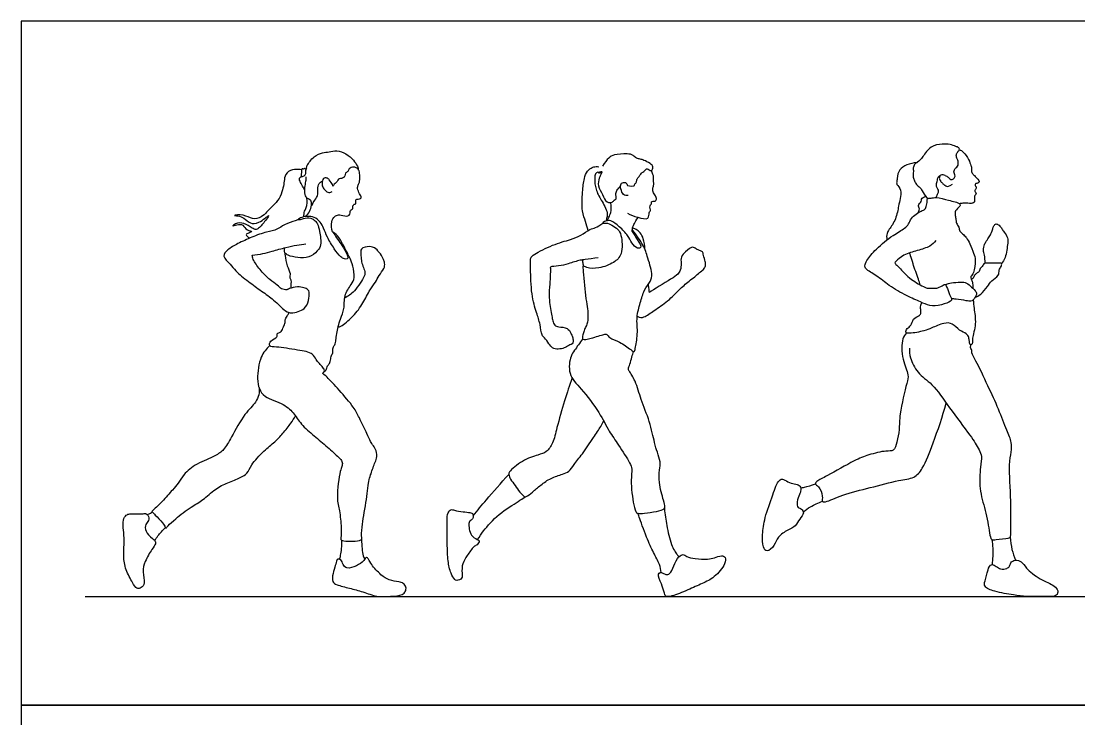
# Model space of a CAD drawing. Header units: millimetres. Extents: x 10.5 to 31.3, y 15.2 to 26.1.
# Drawn here: x 10.521 to 14.294, y 23.59 to 26.077 of the extents above; entities that cross this region are included whole.
import ezdxf

# ---------------------------------------------------------------- set-up
doc = ezdxf.new("R2010")
doc.units = ezdxf.units.MM
for name, color, linetype, true_color in [('AG-DIAGRAM', 7, 'Continuous', 0xfecc66), ('AG-HUMANS', 7, 'Continuous', 0x66ccff), ('X-VPRT', 6, 'Continuous', 0xff00ff)]:
    doc.layers.add(name, color=color, linetype=linetype, true_color=true_color)

msp = doc.modelspace()

# ---------------------------------------------------------------- linework, layer by layer
at = {"layer": 'AG-DIAGRAM'}
msp.add_line((10.7494, 24.0258), (18.0646, 24.0258), dxfattribs=at)
at = {"layer": 'AG-HUMANS'}
for points, knots in [([(13.8166, 25.5274), (13.8208, 25.5259), (13.8289, 25.5216), (13.8331, 25.514), (13.8423, 25.511), (13.8519, 25.5186), (13.8529, 25.5294), (13.8479, 25.5362), (13.8482, 25.5435), (13.8517, 25.5521), (13.859, 25.5557), (13.8641, 25.5641), (13.8638, 25.5781), (13.8595, 25.5855), (13.8558, 25.5981), (13.8575, 25.604), (13.8602, 25.6093), (13.8636, 25.6134), (13.8688, 25.616), (13.8668, 25.6276), (13.8538, 25.6304), (13.8339, 25.6391), (13.8061, 25.6396), (13.7631, 25.6331), (13.7388, 25.5943), (13.72, 25.5741), (13.7067, 25.5684), (13.7023, 25.5533), (13.7045, 25.5417), (13.7011, 25.521), (13.7077, 25.5082), (13.7133, 25.4945), (13.7278, 25.4841), (13.7348, 25.4732), (13.7448, 25.4559), (13.7537, 25.4441)], [0, 0, 0, 0, 0.214123, 0.383728, 0.550869, 0.743333, 0.928204, 1.092481, 1.247693, 1.420817, 1.582742, 1.761708, 1.974241, 2.151603, 2.358306, 2.502084, 2.641835, 2.776485, 2.907002, 3.082244, 3.286581, 3.556489, 3.86587, 4.240892, 4.632105, 4.936491, 5.149024, 5.366157, 5.571499, 5.833311, 6.053693, 6.277007, 6.515716, 6.735913, 7.030705, 7.030705, 7.030705, 7.030705]), ([(13.8677, 25.6199), (13.8727, 25.6171), (13.8827, 25.6111), (13.9021, 25.5852), (13.9076, 25.5635), (13.912, 25.5572), (13.9095, 25.5475), (13.913, 25.5341), (13.9213, 25.5266), (13.9338, 25.514), (13.9406, 25.5063), (13.9342, 25.4983), (13.9265, 25.4989), (13.9229, 25.4956), (13.9238, 25.4905), (13.9275, 25.4867), (13.9288, 25.4813), (13.9252, 25.477), (13.9216, 25.4744), (13.9231, 25.4678), (13.9296, 25.4635), (13.9202, 25.4531), (13.9217, 25.4452), (13.923, 25.4329), (13.9152, 25.4274), (13.9032, 25.4276), (13.8801, 25.4287), (13.8721, 25.4269), (13.8681, 25.426)], [0, 0, 0, 0, 0.233827, 0.555804, 0.821944, 0.968151, 1.140256, 1.345316, 1.536904, 1.77745, 1.945931, 2.104229, 2.258074, 2.371004, 2.491214, 2.62181, 2.748148, 2.877255, 2.99189, 3.127919, 3.266164, 3.456378, 3.620175, 3.810101, 3.967967, 4.165281, 4.436413, 4.636057, 4.636057, 4.636057, 4.636057]), ([(11.5388, 25.5527), (11.5394, 25.5563), (11.54, 25.5641), (11.5646, 25.5968), (11.5951, 25.6089), (11.6192, 25.6106), (11.6475, 25.6174), (11.6806, 25.6056), (11.7069, 25.5824), (11.7196, 25.5627), (11.7252, 25.5474), (11.7182, 25.5534), (11.7086, 25.5581), (11.6981, 25.5556), (11.6893, 25.552), (11.6883, 25.5402), (11.6749, 25.5362), (11.6777, 25.5253), (11.6682, 25.5158), (11.6508, 25.5159), (11.6494, 25.5042), (11.6373, 25.4983), (11.6318, 25.4829), (11.6325, 25.4966), (11.6198, 25.512)], [-5.555406, -5.555406, -5.555406, -5.555406, -5.344907, -4.949504, -4.583445, -4.274126, -3.937909, -3.565948, -3.189996, -2.869761, -2.664076, -2.520906, -2.308677, -2.102225, -1.916048, -1.712382, -1.498428, -1.309821, -1.089956, -0.84117, -0.649329, -0.411086, -0.222374, 0, 0, 0, 0]), ([(12.6836, 25.4912), (12.7099, 25.4861), (12.7061, 25.4955), (12.7164, 25.5008), (12.7159, 25.5131), (12.7229, 25.5203), (12.7334, 25.5358), (12.7437, 25.5425), (12.7536, 25.5544), (12.7601, 25.5464), (12.7688, 25.5426), (12.7708, 25.5465), (12.7727, 25.5491), (12.7749, 25.5532), (12.774, 25.5603), (12.7702, 25.5656), (12.7604, 25.5733), (12.7426, 25.5809), (12.7298, 25.5859), (12.7147, 25.5867), (12.7041, 25.6011), (12.6821, 25.6056), (12.6356, 25.602), (12.6171, 25.5918), (12.6021, 25.5726), (12.595, 25.5604)], [0, 0, 0, 0, 0.204605, 0.400516, 0.608113, 0.807772, 1.077071, 1.311225, 1.532516, 1.71505, 1.899852, 2.00161, 2.00161, 2.177616, 2.393541, 2.393541, 2.511853, 2.829676, 3.064072, 3.299348, 3.551141, 3.848937, 4.27593, 4.578448, 4.918262, 4.918262, 4.918262, 4.918262]), ([(11.5215, 25.5475), (11.5174, 25.548), (11.5092, 25.5484), (11.4791, 25.5486), (11.4594, 25.5256), (11.4594, 25.4998), (11.4528, 25.4759), (11.4432, 25.4425), (11.4179, 25.4191), (11.3965, 25.3968), (11.3785, 25.3767), (11.344, 25.3689), (11.3181, 25.3891), (11.2705, 25.385), (11.2971, 25.3832), (11.3158, 25.3762), (11.3378, 25.3547), (11.3682, 25.3533), (11.4117, 25.3938), (11.3936, 25.3679), (11.3726, 25.3409), (11.3594, 25.3328), (11.3429, 25.3391), (11.3168, 25.36), (11.2869, 25.3577), (11.27, 25.3431), (11.2915, 25.3538), (11.3135, 25.3531), (11.3234, 25.3302), (11.3481, 25.3286), (11.3358, 25.3225), (11.323, 25.3192), (11.3236, 25.3123), (11.3313, 25.3075), (11.3341, 25.3028)], [0, 0, 0, 0, 0.212242, 0.532928, 0.849508, 1.150074, 1.451508, 1.803183, 2.156872, 2.492603, 2.804014, 3.138504, 3.50116, 3.837659, 4.054101, 4.342048, 4.663471, 4.999443, 5.388726, 5.622538, 5.99757, 6.218919, 6.457708, 6.805675, 7.138442, 7.347445, 7.581212, 7.859852, 8.152048, 8.395808, 8.563103, 8.782821, 8.913992, 9.1165, 9.1165, 9.1165, 9.1165]), ([(11.5203, 25.5217), (11.5177, 25.5233), (11.5215, 25.5447), (11.5219, 25.5531), (11.5283, 25.5479), (11.5318, 25.5561), (11.5343, 25.547), (11.5412, 25.5575), (11.5334, 25.5377), (11.5376, 25.5267), (11.5203, 25.5217)], [0, 0, 0, 0, 0.407598, 0.625731, 0.811761, 0.998955, 1.17815, 1.363191, 1.675724, 2.017543, 2.017543, 2.017543, 2.017543]), ([(11.6313, 25.3262), (11.6272, 25.3373), (11.6261, 25.3628), (11.637, 25.3819), (11.6528, 25.3878), (11.6624, 25.3859), (11.6871, 25.38), (11.6946, 25.3882), (11.6944, 25.399), (11.6962, 25.4057), (11.7071, 25.4085), (11.7021, 25.416), (11.7059, 25.4217), (11.7081, 25.4249), (11.7161, 25.4256), (11.7141, 25.4347), (11.7144, 25.4436), (11.7226, 25.4427), (11.7333, 25.4435), (11.7347, 25.4518), (11.7304, 25.4566), (11.7212, 25.4755), (11.7202, 25.4846), (11.7241, 25.4968), (11.7293, 25.5049), (11.7296, 25.536), (11.7253, 25.5452), (11.7231, 25.55)], [6.239851, 6.239851, 6.239851, 6.239851, 6.575676, 6.865858, 7.099525, 7.299039, 7.599369, 7.785001, 7.982523, 8.139895, 8.318293, 8.473599, 8.626015, 8.747512, 8.901435, 9.058262, 9.205454, 9.366714, 9.543458, 9.725664, 9.902618, 10.163979, 10.344921, 10.553055, 10.776495, 11.111555, 11.355265, 11.355265, 11.355265, 11.355265]), ([(12.5436, 25.3312), (12.5403, 25.3416), (12.5345, 25.3636), (12.5195, 25.4004), (12.5225, 25.468), (12.5283, 25.5147), (12.538, 25.5432), (12.5571, 25.5557), (12.5631, 25.5579), (12.5754, 25.5592), (12.5812, 25.5581)], [0, 0, 0, 0, 0.309607, 0.648794, 1.093004, 1.468685, 1.760071, 2.003142, 2.143647, 2.37071, 2.37071, 2.37071, 2.37071]), ([(12.5794, 25.5376), (12.5946, 25.5438), (12.5942, 25.5364), (12.5896, 25.5362), (12.5867, 25.5379), (12.5844, 25.5367), (12.5807, 25.5367), (12.5794, 25.5376)], [0, 0, 0, 0, 0.511931, 0.80611, 1.087523, 1.343703, 1.702672, 1.702672, 1.702672, 1.702672]), ([(12.6838, 25.3926), (12.6952, 25.386), (12.717, 25.3785), (12.7619, 25.367), (12.7592, 25.3952), (12.7683, 25.4045), (12.7624, 25.4138), (12.765, 25.4231), (12.7709, 25.4256), (12.7676, 25.4338), (12.7756, 25.4354), (12.7822, 25.4349), (12.7895, 25.4422), (12.7833, 25.4556), (12.7736, 25.4679), (12.7735, 25.4824), (12.7783, 25.495), (12.7759, 25.5052), (12.7781, 25.5212), (12.774, 25.5336), (12.769, 25.5445)], [0, 0, 0, 0, 0.353505, 0.690151, 0.941201, 1.131991, 1.303822, 1.470279, 1.597805, 1.738903, 1.879537, 2.027085, 2.186597, 2.391967, 2.616762, 2.826175, 3.028182, 3.206766, 3.433533, 3.666425, 3.666425, 3.666425, 3.666425]), ([(13.7157, 25.5728), (13.7036, 25.5723), (13.6801, 25.5659), (13.6515, 25.5499), (13.6466, 25.527), (13.6462, 25.5136), (13.6439, 25.5041), (13.6424, 25.4948), (13.6626, 25.4753), (13.656, 25.4433), (13.6505, 25.4178), (13.6428, 25.3717), (13.6182, 25.3355), (13.6078, 25.3216), (13.6075, 25.3048), (13.6093, 25.2975)], [-0.973042, -0.973042, -0.973042, -0.973042, -0.631279, -0.317097, 0, 0, 0.082995, 0.288976, 0.567025, 0.878266, 1.172527, 1.560467, 1.931702, 2.165375, 2.435741, 2.435741, 2.435741, 2.435741]), ([(11.5311, 25.4762), (11.5279, 25.482), (11.5222, 25.4936), (11.5133, 25.5093), (11.5125, 25.5191), (11.5195, 25.5228)], [0, 0, 0, 0, 0.3181409, 0.6281176, 0.8586515, 0.8586515, 0.8586515, 0.8586515]), ([(11.5363, 25.5218), (11.5362, 25.5163), (11.536, 25.5049), (11.5306, 25.4846), (11.5309, 25.4588), (11.5392, 25.4446), (11.5561, 25.4423), (11.5543, 25.4244), (11.5586, 25.4173), (11.5624, 25.4326), (11.5764, 25.4473), (11.5806, 25.4651), (11.5778, 25.4886), (11.5843, 25.5007), (11.5952, 25.5081)], [0, 0, 0, 0, 0.257192, 0.550065, 0.870747, 1.115751, 1.349204, 1.603091, 1.734931, 1.948526, 2.241256, 2.508803, 2.816656, 3.076381, 3.076381, 3.076381, 3.076381]), ([(11.6198, 25.512), (11.6177, 25.5147), (11.6123, 25.5195), (11.5981, 25.5183), (11.5946, 25.5079), (11.5928, 25.4896), (11.6034, 25.4762), (11.6134, 25.4659), (11.6241, 25.4654), (11.63, 25.4705)], [0, 0, 0, 0, 0.208441, 0.432434, 0.636235, 0.909084, 1.174203, 1.421442, 1.644909, 1.644909, 1.644909, 1.644909]), ([(12.5782, 25.5394), (12.5751, 25.5379), (12.5681, 25.5336), (12.5657, 25.5149), (12.5692, 25.4755), (12.5896, 25.4403), (12.6149, 25.3968), (12.6104, 25.3775), (12.6074, 25.3649)], [0, 0, 0, 0, 0.188641, 0.432723, 0.796977, 1.182258, 1.595158, 1.870016, 1.870016, 1.870016, 1.870016]), ([(12.591, 25.5364), (12.5884, 25.5278), (12.5811, 25.5187), (12.5769, 25.4877), (12.596, 25.4608), (12.606, 25.4288), (12.631, 25.4299), (12.6353, 25.4404), (12.6463, 25.4428), (12.6397, 25.4638), (12.6476, 25.4768), (12.6547, 25.4852), (12.659, 25.4885)], [6.935281, 6.935281, 6.935281, 6.935281, 7.170403, 7.458149, 7.775302, 8.07724, 8.31313, 8.485773, 8.639959, 8.873355, 9.08525, 9.3048, 9.3048, 9.3048, 9.3048]), ([(13.7854, 25.448), (13.787, 25.4519), (13.7896, 25.4597), (13.795, 25.4703), (13.7914, 25.4783), (13.7871, 25.4823), (13.785, 25.494), (13.7865, 25.5018), (13.7908, 25.5102), (13.7889, 25.5187), (13.7959, 25.5251), (13.7997, 25.5268)], [0, 0, 0, 0, 0.202054, 0.392634, 0.549193, 0.686168, 0.875718, 1.038235, 1.206459, 1.366217, 1.566575, 1.566575, 1.566575, 1.566575]), ([(13.8166, 25.5274), (13.8061, 25.5302), (13.7977, 25.5281), (13.7944, 25.5139), (13.8029, 25.5033), (13.8109, 25.496), (13.821, 25.4878), (13.8295, 25.4871), (13.8436, 25.4957)], [0, 0, 0, 0, 0.255303, 0.531223, 0.813317, 1.07696, 1.357549, 1.622278, 1.622278, 1.622278, 1.622278]), ([(12.686, 25.4559), (12.6738, 25.4551), (12.6649, 25.4625), (12.6578, 25.485), (12.6599, 25.5013), (12.6783, 25.5046), (12.6825, 25.4952), (12.6836, 25.4912)], [0, 0, 0, 0, 0.230002, 0.533684, 0.767972, 0.999951, 1.220538, 1.220538, 1.220538, 1.220538]), ([(11.5291, 25.3795), (11.529, 25.3863), (11.5308, 25.4007), (11.54, 25.4125), (11.5419, 25.4357), (11.5401, 25.4467)], [0, 0, 0, 0, 0.2693823, 0.5003312, 0.8462124, 0.8462124, 0.8462124, 0.8462124]), ([(12.6103, 25.3658), (12.6128, 25.3699), (12.6173, 25.3788), (12.626, 25.3955), (12.6256, 25.4121), (12.6245, 25.4306)], [0, 0, 0, 0, 0.2377823, 0.5031745, 0.8142595, 0.8142595, 0.8142595, 0.8142595]), ([(13.784, 25.2949), (13.7775, 25.2876), (13.7629, 25.2727), (13.7168, 25.2587), (13.6704, 25.2468), (13.6427, 25.2224), (13.6358, 25.2157), (13.6451, 25.2062), (13.6739, 25.1772), (13.6937, 25.1558), (13.7437, 25.1275), (13.7594, 25.1239), (13.7776, 25.1264), (13.7906, 25.1244), (13.8095, 25.1359), (13.8161, 25.1409), (13.8238, 25.1287), (13.8309, 25.1032), (13.8423, 25.0856), (13.836, 25.0775), (13.8022, 25.0632), (13.761, 25.061), (13.7283, 25.0769), (13.6781, 25.0979), (13.6164, 25.1339), (13.5753, 25.169), (13.5334, 25.1917), (13.5285, 25.2056), (13.538, 25.2268), (13.5714, 25.2677), (13.6283, 25.3137), (13.6719, 25.3372), (13.6879, 25.3534), (13.6941, 25.376), (13.7296, 25.4019), (13.7464, 25.404), (13.7508, 25.4206), (13.7537, 25.438), (13.7518, 25.4457), (13.7686, 25.4459), (13.7852, 25.4506), (13.8293, 25.4386), (13.8503, 25.4341), (13.8722, 25.4263), (13.8693, 25.4143), (13.851, 25.4023), (13.8523, 25.3848), (13.856, 25.3695), (13.8557, 25.3572), (13.8673, 25.3426), (13.8672, 25.328), (13.8827, 25.316), (13.8936, 25.3046), (13.9061, 25.2829), (13.9182, 25.249), (13.9272, 25.2259), (13.9211, 25.1804), (13.9073, 25.1679), (13.9092, 25.1565), (13.9151, 25.1468), (13.9158, 25.1332), (13.916, 25.1246)], [0, 0, 0, 0, 0.307232, 0.69572, 1.098517, 1.434286, 1.581617, 1.76399, 2.122531, 2.450763, 2.870106, 3.100276, 3.331849, 3.54108, 3.803792, 3.944833, 4.134035, 4.438635, 4.68481, 4.837959, 5.174385, 5.539523, 5.874058, 6.291627, 6.771178, 7.20069, 7.57815, 7.771261, 8.025765, 8.438261, 8.933648, 9.328848, 9.584362, 9.854848, 10.223828, 10.444891, 10.666993, 10.908441, 11.040164, 11.244865, 11.490755, 11.865814, 12.147413, 12.395301, 12.562046, 12.817619, 13.044938, 13.268642, 13.465047, 13.701246, 13.91134, 14.151767, 14.377289, 14.659304, 14.996315, 15.286578, 15.660508, 15.894229, 16.068507, 16.25923, 16.509499, 16.509499, 16.509499, 16.509499]), ([(13.7195, 25.3935), (13.7225, 25.3975), (13.7277, 25.4074), (13.7195, 25.42), (13.7246, 25.428), (13.733, 25.434), (13.7305, 25.4442), (13.7416, 25.4514), (13.7472, 25.4527)], [0, 0, 0, 0, 0.219915, 0.423707, 0.586426, 0.759519, 0.924936, 1.159607, 1.159607, 1.159607, 1.159607]), ([(11.5364, 25.3809), (11.5417, 25.3862), (11.5507, 25.3985), (11.5554, 25.4134), (11.5566, 25.421)], [0, 0, 0, 0, 0.2833834, 0.5699854, 0.5699854, 0.5699854, 0.5699854]), ([(11.5095, 25.37), (11.5056, 25.3685), (11.4981, 25.3649), (11.4582, 25.3532), (11.4347, 25.3326), (11.3946, 25.3266), (11.3437, 25.3076), (11.2948, 25.285), (11.2584, 25.2647), (11.2351, 25.2386), (11.2691, 25.2107), (11.2851, 25.1858), (11.3325, 25.1475), (11.377, 25.1162), (11.4203, 25.0847), (11.4423, 25.0644), (11.452, 25.0527), (11.4698, 25.0394), (11.4815, 25.0374), (11.4839, 25.0372), (11.4927, 25.0355), (11.5088, 25.0428), (11.5356, 25.0523), (11.547, 25.0807), (11.5494, 25.1082), (11.5451, 25.1212), (11.5285, 25.1274), (11.5078, 25.1324), (11.4779, 25.1241), (11.4735, 25.1216), (11.4703, 25.1202), (11.4637, 25.1188), (11.4483, 25.1216), (11.4349, 25.1372), (11.4066, 25.1559), (11.3809, 25.1809), (11.3523, 25.2177), (11.3463, 25.2335), (11.3453, 25.2404), (11.3445, 25.2427), (11.3576, 25.2441), (11.3841, 25.2482), (11.4166, 25.2566), (11.465, 25.2713), (11.5034, 25.2786), (11.5258, 25.2818), (11.5367, 25.283)], [0, 0, 0, 0, 0.210269, 0.58728, 0.923596, 1.294281, 1.738447, 2.18119, 2.571836, 2.877259, 3.233852, 3.571799, 4.029183, 4.482988, 4.920947, 5.239358, 5.471923, 5.78651, 5.875038, 5.875038, 5.875038, 6.190394, 6.486409, 6.925264, 7.369847, 7.566418, 7.82307, 8.113369, 8.436271, 8.598224, 8.598224, 8.647812, 8.904082, 9.172676, 9.514768, 9.884134, 10.290385, 10.539792, 10.67982, 10.67982, 10.67982, 11.054345, 11.404647, 11.827929, 12.20493, 12.547997, 12.547997, 12.547997, 12.547997]), ([(11.6313, 25.3262), (11.6341, 25.3228), (11.6401, 25.3158), (11.6536, 25.2921), (11.671, 25.2713), (11.6877, 25.239), (11.6849, 25.2275), (11.6731, 25.2294), (11.659, 25.2367), (11.6367, 25.2666), (11.6122, 25.306), (11.6004, 25.3384), (11.5896, 25.3616), (11.5672, 25.3801), (11.5425, 25.3821), (11.5243, 25.3793), (11.5053, 25.3699), (11.5154, 25.3693), (11.5283, 25.3746), (11.5542, 25.3776), (11.57, 25.3656), (11.5797, 25.3538), (11.5858, 25.3267), (11.5931, 25.2792), (11.5784, 25.2571), (11.5472, 25.2318), (11.5084, 25.2331), (11.4732, 25.2405), (11.465, 25.2479), (11.4612, 25.2513)], [0, 0, 0, 0, 0.218747, 0.523214, 0.850734, 1.205754, 1.376823, 1.55872, 1.793203, 2.155599, 2.570022, 2.919294, 3.218759, 3.532324, 3.822008, 4.095319, 4.325636, 4.453688, 4.685411, 4.985918, 5.243941, 5.468821, 5.78407, 6.193136, 6.493725, 6.858432, 7.232282, 7.5845, 7.818125, 7.818125, 7.818125, 7.818125]), ([(12.5788, 25.2338), (12.5636, 25.2314), (12.5324, 25.2264), (12.5152, 25.226), (12.4708, 25.2115), (12.4416, 25.2038), (12.407, 25.2029), (12.4099, 25.1934), (12.4056, 25.1246), (12.4021, 25.0851), (12.4147, 25.0273), (12.4158, 25.0103), (12.4231, 24.9913), (12.4386, 24.9862), (12.4703, 24.9862), (12.4819, 24.9654), (12.4874, 24.9519), (12.4906, 24.9379), (12.4887, 24.9263), (12.4727, 24.9222), (12.4589, 24.911), (12.4374, 24.9072), (12.4168, 24.9089), (12.4034, 24.9275), (12.3883, 24.9485), (12.3766, 24.9581), (12.3729, 24.9982), (12.3584, 25.0393), (12.3398, 25.1032), (12.3378, 25.1896), (12.3383, 25.2195), (12.3367, 25.234), (12.3542, 25.2487), (12.417, 25.2811), (12.479, 25.298), (12.5164, 25.3115), (12.5486, 25.3367), (12.5696, 25.3388), (12.5861, 25.3506), (12.5957, 25.3575)], [0, 0, 0, 0, 0.367305, 0.600563, 0.958082, 1.280589, 1.568886, 1.700302, 2.137479, 2.512386, 2.913819, 3.14297, 3.369056, 3.582321, 3.876813, 4.126866, 4.335739, 4.543819, 4.694418, 5.022249, 5.368953, 5.714466, 6.042107, 6.280298, 6.562255, 6.764806, 7.093476, 7.454118, 7.901383, 8.406607, 8.697241, 8.882002, 9.120192, 9.577214, 10.018099, 10.359994, 10.694682, 10.944769, 11.219172, 11.219172, 11.219172, 11.219172]), ([(12.7007, 25.3273), (12.7061, 25.3189), (12.7227, 25.292), (12.737, 25.269), (12.7161, 25.2654), (12.6972, 25.2872), (12.6861, 25.3141), (12.6557, 25.344), (12.6259, 25.3676), (12.6079, 25.3667), (12.5894, 25.3554), (12.6101, 25.3597), (12.6282, 25.3496), (12.6508, 25.3356), (12.6634, 25.3139), (12.6679, 25.245), (12.6353, 25.2148), (12.5837, 25.1943), (12.5406, 25.1952), (12.5233, 25.2081), (12.5257, 25.1876), (12.5323, 25.0978), (12.541, 25.0618), (12.5432, 25.0281), (12.5415, 24.9969), (12.5314, 24.9822), (12.5297, 24.9733), (12.5247, 24.9595), (12.5226, 24.9496), (12.5225, 24.9392), (12.5564, 24.9469), (12.5981, 24.9604), (12.6108, 24.9623), (12.6201, 24.9454), (12.657, 24.9348), (12.6928, 24.9082), (12.7095, 24.895), (12.7114, 24.9139), (12.7226, 24.9634), (12.7136, 25.0216), (12.7298, 25.0722), (12.7411, 25.1182), (12.7664, 25.1485), (12.7741, 25.1779), (12.7536, 25.2414), (12.7421, 25.2801), (12.7081, 25.3234), (12.7007, 25.3349)], [0.125772, 0.125772, 0.125772, 0.125772, 0.314816, 0.596958, 0.783958, 1.065413, 1.361355, 1.717207, 2.04527, 2.278086, 2.467936, 2.657246, 2.91638, 3.186954, 3.45667, 3.889768, 4.239709, 4.642854, 4.999255, 5.200896, 5.391778, 5.912173, 6.257489, 6.565828, 6.867698, 7.087178, 7.248937, 7.45541, 7.632419, 7.765249, 8.062676, 8.435259, 8.608333, 8.821377, 9.156933, 9.531165, 9.737233, 9.924813, 10.313777, 10.733508, 11.126157, 11.498285, 11.828801, 12.119462, 12.552483, 12.918585, 13.279426, 13.279426, 13.279426, 13.279426]), ([(12.7007, 25.3273), (12.7004, 25.3347), (12.7029, 25.3437), (12.7087, 25.3591), (12.7221, 25.3776)], [0.0374475, 0.0374475, 0.0374475, 0.0374475, 0.3973739, 0.8939983, 0.8939983, 0.8939983, 0.8939983]), ([(11.6002, 24.8266), (11.6088, 24.8327), (11.6118, 24.8405), (11.6132, 24.849), (11.6219, 24.8562), (11.625, 24.8728), (11.6283, 24.8889), (11.6343, 24.8941), (11.6312, 24.9146), (11.641, 24.9226), (11.6443, 24.9417), (11.6456, 24.9641), (11.6581, 25.0166), (11.6761, 25.0511), (11.67, 25.0989), (11.6984, 25.138), (11.7123, 25.1619), (11.7047, 25.2056), (11.6946, 25.2315), (11.6756, 25.2682), (11.6563, 25.3058), (11.6421, 25.319), (11.6313, 25.3262)], [0, 0, 0, 0, 0.212026, 0.396316, 0.597578, 0.858991, 1.110345, 1.280107, 1.550293, 1.768087, 2.031173, 2.336432, 2.79523, 3.192464, 3.617561, 4.045324, 4.374836, 4.77997, 5.11909, 5.523327, 5.941026, 6.239851, 6.239851, 6.239851, 6.239851]), ([(12.7456, 25.2653), (12.7459, 25.2773), (12.7413, 25.3008), (12.7311, 25.3233), (12.7151, 25.3343), (12.7081, 25.3377), (12.7017, 25.3391)], [0, 0, 0, 0, 0.324186, 0.59146, 0.82172, 1.005404, 1.005404, 1.005404, 1.005404]), ([(13.9597, 25.2149), (13.9592, 25.2243), (13.9578, 25.2432), (13.952, 25.2598), (13.957, 25.2814), (13.9631, 25.2929), (13.9745, 25.3081), (13.9833, 25.3238), (13.9893, 25.3481), (13.9978, 25.3563), (14.0104, 25.3502), (14.02, 25.3367), (14.0267, 25.3253), (14.0426, 25.3041), (14.0399, 25.2868), (14.0336, 25.2316), (14.0226, 25.2195), (14.0174, 25.2133)], [0, 0, 0, 0, 0.300871, 0.540093, 0.796848, 1.006888, 1.246381, 1.449584, 1.728613, 1.904555, 2.100036, 2.328195, 2.541134, 2.819453, 3.059835, 3.444724, 3.724695, 3.724695, 3.724695, 3.724695]), ([(11.4612, 25.2513), (11.4607, 25.2547), (11.4602, 25.2616), (11.4602, 25.2667), (11.4603, 25.2692)], [7.8181247, 7.8181247, 7.8181247, 7.8181247, 8.0099866, 8.1756148, 8.1756148, 8.1756148, 8.1756148]), ([(11.4612, 25.2513), (11.4613, 25.2478), (11.4617, 25.2405), (11.4685, 25.2037), (11.4825, 25.1794), (11.4777, 25.1623), (11.4852, 25.1528), (11.4827, 25.1397), (11.4824, 25.125)], [0, 0, 0, 0, 0.211598, 0.606191, 0.955416, 1.208527, 1.424429, 1.695513, 1.695513, 1.695513, 1.695513]), ([(11.6512, 24.9864), (11.6547, 24.9875), (11.6629, 24.9886), (11.7083, 25.026), (11.7407, 25.0707), (11.7633, 25.1199), (11.7861, 25.1455), (11.796, 25.171), (11.8168, 25.1941), (11.8188, 25.2144), (11.8116, 25.2314), (11.8016, 25.2511), (11.7948, 25.2551), (11.7882, 25.2663), (11.7679, 25.2754), (11.7399, 25.2716), (11.7343, 25.2639), (11.7314, 25.2597), (11.7321, 25.2503), (11.7326, 25.2448), (11.7341, 25.2227), (11.7387, 25.205), (11.7481, 25.1845), (11.7468, 25.167), (11.7105, 25.111), (11.6872, 25.0968), (11.6745, 25.0898)], [0, 0, 0, 0, 0.197148, 0.640239, 1.103105, 1.538414, 1.883258, 2.194245, 2.520815, 2.792267, 3.025892, 3.512538, 3.678459, 3.887775, 3.976587, 4.065399, 4.065399, 4.065399, 4.301924, 4.448603, 4.719889, 4.998388, 5.271574, 5.515713, 5.991078, 6.384825, 6.384825, 6.384825, 6.384825]), ([(12.7183, 25.025), (12.7281, 25.0184), (12.7457, 25.0211), (12.7792, 25.0476), (12.8288, 25.0774), (12.8708, 25.1242), (12.9072, 25.153), (12.9443, 25.1833), (12.9572, 25.194), (12.9645, 25.211), (12.9593, 25.225), (12.9539, 25.2449), (12.9533, 25.2524), (12.9474, 25.2577), (12.9333, 25.2623), (12.9263, 25.2673), (12.9146, 25.2753), (12.8969, 25.2607), (12.8727, 25.2381), (12.8757, 25.2143), (12.8741, 25.1889), (12.8624, 25.1736), (12.8392, 25.157), (12.7768, 25.1205), (12.7619, 25.1102)], [0, 0, 0, 0, 0.238574, 0.599616, 1.025496, 1.46051, 1.846269, 2.220916, 2.452195, 2.670498, 2.967853, 3.327854, 3.475879, 3.622093, 3.931422, 4.083398, 4.517534, 5.050996, 5.361005, 5.625392, 5.899104, 6.1252, 6.436113, 6.946411, 6.946411, 6.946411, 6.946411]), ([(13.7282, 25.1368), (13.7263, 25.1434), (13.7197, 25.1621), (13.7019, 25.2126), (13.6954, 25.2354), (13.6912, 25.2475), (13.6899, 25.2511)], [23.856209, 23.856209, 23.856209, 23.856209, 24.070731, 24.502342, 24.808645, 24.937643, 24.937643, 24.937643, 24.937643]), ([(12.5264, 25.2043), (12.5262, 25.209), (12.5254, 25.2164), (12.5238, 25.2235), (12.5231, 25.226)], [0, 0, 0, 0, 0.2044916, 0.315132, 0.315132, 0.315132, 0.315132]), ([(13.9228, 25.0915), (13.9302, 25.0947), (13.9447, 25.1022), (13.9692, 25.1304), (13.9801, 25.1533), (14.0102, 25.1685), (14.008, 25.1894), (14.0162, 25.2017), (14.0215, 25.2157), (14.0011, 25.2135), (13.9824, 25.2153), (13.9644, 25.2146), (13.9557, 25.2156), (13.9496, 25.2021), (13.9406, 25.1958), (13.9407, 25.1878), (13.9362, 25.1813), (13.9265, 25.1774), (13.9204, 25.1695), (13.9184, 25.1629), (13.9132, 25.1577), (13.9103, 25.1557)], [0, 0, 0, 0, 0.279334, 0.618859, 0.909895, 1.218858, 1.459232, 1.68174, 1.859256, 2.080319, 2.341818, 2.579242, 2.732598, 2.939585, 3.125243, 3.27544, 3.427964, 3.610275, 3.784903, 3.933423, 4.118188, 4.118188, 4.118188, 4.118188]), ([(12.7619, 25.1102), (12.7612, 25.1156), (12.7603, 25.1234), (12.7589, 25.1351), (12.7584, 25.1399)], [0, 0, 0, 0, 0.2177501, 0.3644755, 0.3644755, 0.3644755, 0.3644755]), ([(13.8178, 25.1373), (13.8227, 25.1399), (13.833, 25.1452), (13.8628, 25.1458), (13.8895, 25.1485), (13.9064, 25.1341), (13.924, 25.1172), (13.9311, 25.1056), (13.9245, 25.0949), (13.9179, 25.0824), (13.9081, 25.0776), (13.8913, 25.0805), (13.856, 25.087), (13.8453, 25.0869), (13.8398, 25.0869)], [0, 0, 0, 0, 0.230857, 0.539289, 0.828011, 1.088606, 1.370574, 1.5656, 1.756266, 1.968548, 2.14281, 2.376185, 2.714526, 2.945076, 2.945076, 2.945076, 2.945076]), ([(13.917, 25.0832), (13.9175, 25.0729), (13.9197, 25.0526), (13.9291, 24.9991), (13.9134, 24.9479), (13.9149, 24.9337), (13.9122, 24.9223), (13.9034, 24.9246), (13.9034, 24.9366), (13.9017, 24.9492), (13.8936, 24.965), (13.8661, 24.9734), (13.8443, 25.0014), (13.811, 25.0028), (13.7686, 24.9827), (13.7426, 24.9727), (13.6931, 24.9629), (13.6733, 24.9662), (13.6805, 24.9834), (13.6973, 24.9905), (13.7007, 25.0175), (13.7225, 25.0255), (13.7317, 25.0338), (13.7302, 25.0491), (13.7281, 25.0583), (13.7339, 25.0739)], [16.894248, 16.894248, 16.894248, 16.894248, 17.219309, 17.657913, 18.085011, 18.308545, 18.485593, 18.626045, 18.820004, 19.034282, 19.269978, 19.580166, 19.921805, 20.248988, 20.645985, 20.973872, 21.394258, 21.618474, 21.832076, 22.079802, 22.369215, 22.642519, 22.840202, 23.066935, 23.269235, 23.269235, 23.269235, 23.269235]), ([(11.5954, 24.8222), (11.5986, 24.8243), (11.6054, 24.8313), (11.597, 24.8429), (11.5844, 24.8575), (11.572, 24.8707), (11.5618, 24.896), (11.505, 24.9046), (11.4357, 24.9169), (11.4032, 24.9155), (11.4088, 24.9403), (11.4377, 24.948), (11.4315, 24.9634), (11.4398, 24.9667), (11.4505, 24.97), (11.4558, 24.9875), (11.4645, 25.002), (11.4614, 25.0154), (11.472, 25.0291), (11.4747, 25.0354), (11.4764, 25.0386)], [14.051771, 14.051771, 14.051771, 14.051771, 14.253766, 14.461804, 14.72701, 14.981586, 15.268568, 15.711216, 16.232157, 16.526001, 16.769599, 17.073403, 17.271667, 17.42861, 17.621492, 17.871643, 18.115649, 18.327521, 18.567571, 18.762275, 18.762275, 18.762275, 18.762275]), ([(12.5238, 24.9435), (12.5134, 24.931), (12.495, 24.903), (12.4795, 24.8839), (12.4693, 24.815), (12.5214, 24.7658), (12.5834, 24.6844), (12.6168, 24.6147), (12.6513, 24.5684), (12.6916, 24.504), (12.7019, 24.4803), (12.6936, 24.4386), (12.7037, 24.356), (12.7142, 24.3242), (12.7216, 24.3223), (12.7466, 24.3221), (12.7847, 24.3287), (12.8163, 24.3365), (12.818, 24.3468), (12.8117, 24.3711), (12.794, 24.432), (12.7975, 24.4761), (12.8024, 24.5058), (12.7897, 24.5415), (12.7794, 24.5757), (12.7638, 24.6523), (12.7308, 24.7262), (12.7155, 24.7911), (12.6902, 24.8287), (12.6851, 24.8378), (12.6937, 24.8545), (12.6987, 24.88), (12.7033, 24.8928), (12.7056, 24.8993)], [0, 0, 0, 0, 0.377679, 0.651079, 1.069279, 1.520733, 2.070875, 2.542551, 2.962484, 3.4269, 3.691193, 4.03537, 4.54091, 4.834286, 4.961687, 5.222157, 5.576719, 5.86997, 6.015821, 6.279391, 6.714585, 7.075862, 7.366792, 7.688698, 8.014125, 8.487648, 8.982434, 9.430654, 9.780775, 9.939206, 10.162403, 10.441613, 10.686403, 10.686403, 10.686403, 10.686403]), ([(13.6794, 24.9662), (13.6739, 24.9596), (13.6603, 24.9455), (13.6619, 24.8704), (13.6884, 24.8164), (13.6794, 24.7856), (13.6529, 24.6761), (13.6541, 24.6232), (13.6463, 24.5785), (13.6353, 24.5424), (13.6039, 24.547), (13.5411, 24.5308), (13.4925, 24.5122), (13.4, 24.4569), (13.3604, 24.4395), (13.3507, 24.4272), (13.3686, 24.4179), (13.3817, 24.386), (13.3762, 24.363), (13.3942, 24.3624), (13.4556, 24.3929), (13.5484, 24.4125), (13.6475, 24.4415), (13.7069, 24.446), (13.7403, 24.4848), (13.7765, 24.5777), (13.8078, 24.6676), (13.8206, 24.7155)], [0, 0, 0, 0, 0.287071, 0.768752, 1.199056, 1.516399, 2.111098, 2.537755, 2.916858, 3.233776, 3.524903, 3.972258, 4.400135, 4.989244, 5.361299, 5.535641, 5.76122, 6.096905, 6.344495, 6.530598, 6.988223, 7.559353, 8.137444, 8.558651, 8.936542, 9.497445, 10.18803, 10.18803, 10.18803, 10.18803]), ([(11.4077, 24.9204), (11.3954, 24.9086), (11.3717, 24.8834), (11.3607, 24.8034), (11.369, 24.7672), (11.3887, 24.7335), (11.4596, 24.7147), (11.4955, 24.6773), (11.5233, 24.6334), (11.5729, 24.5936), (11.6176, 24.5554), (11.6568, 24.5199), (11.6682, 24.5045), (11.6652, 24.4885), (11.6566, 24.4717), (11.644, 24.3766), (11.6569, 24.3335), (11.6637, 24.2737), (11.6618, 24.2374), (11.6612, 24.2295), (11.6632, 24.2258), (11.6738, 24.224), (11.7028, 24.2221), (11.7326, 24.2259), (11.737, 24.2314), (11.7349, 24.2378), (11.7354, 24.2792), (11.7516, 24.3577), (11.76, 24.4365), (11.7665, 24.4577), (11.7814, 24.5011), (11.79, 24.5181), (11.7891, 24.5465), (11.7774, 24.5637), (11.7656, 24.5792), (11.7544, 24.6083), (11.7264, 24.6641), (11.7077, 24.7019), (11.6564, 24.7605), (11.6135, 24.8074), (11.6033, 24.8159), (11.5954, 24.8222)], [0, 0, 0, 0, 0.428051, 0.954966, 1.318686, 1.67238, 2.174802, 2.604985, 3.032478, 3.507661, 3.97955, 4.41146, 4.660999, 4.880272, 5.143296, 5.718079, 6.141966, 6.605974, 6.962958, 7.117706, 7.223304, 7.404914, 7.741028, 8.066635, 8.200211, 8.336105, 8.702029, 9.26418, 9.788623, 10.080793, 10.475351, 10.746085, 11.052335, 11.324095, 11.580888, 11.916042, 12.385631, 12.782864, 13.31629, 13.790763, 14.051771, 14.051771, 14.051771, 14.051771]), ([(13.6899, 24.911), (13.6894, 24.8996), (13.6903, 24.8758), (13.7172, 24.82), (13.775, 24.7839), (13.8309, 24.6979), (13.904, 24.6054), (13.9378, 24.5517), (13.9487, 24.5248), (13.9418, 24.4852), (13.9368, 24.4078), (13.9611, 24.3364), (13.9747, 24.2576), (13.9799, 24.2259), (13.9999, 24.2301), (14.0417, 24.2327), (14.0535, 24.2397), (14.0488, 24.276), (14.0543, 24.3667), (14.0421, 24.4922), (14.0532, 24.539), (14.0558, 24.5772), (14.0348, 24.6198), (14.0078, 24.6967), (13.97, 24.7749), (13.93, 24.8624), (13.9106, 24.8924), (13.9136, 24.9036), (13.9066, 24.9099), (13.9074, 24.9194), (13.9089, 24.9236)], [0, 0, 0, 0, 0.332503, 0.761985, 1.223581, 1.798874, 2.424497, 2.867284, 3.154685, 3.504447, 3.998268, 4.503573, 5.014145, 5.296112, 5.526531, 5.896273, 6.08007, 6.389414, 6.944346, 7.584655, 7.973041, 8.305429, 8.689527, 9.19729, 9.741585, 10.300187, 10.621885, 10.791472, 10.951748, 11.157772, 11.157772, 11.157772, 11.157772]), ([(12.486, 24.8052), (12.4766, 24.7783), (12.4594, 24.7257), (12.4317, 24.63), (12.4199, 24.5748), (12.3957, 24.5396), (12.3627, 24.5303), (12.3096, 24.5128), (12.2617, 24.4731), (12.2591, 24.461), (12.2661, 24.4425), (12.2836, 24.4223), (12.298, 24.3988), (12.3152, 24.3825), (12.3178, 24.38), (12.3243, 24.3823), (12.3463, 24.3997), (12.3744, 24.4239), (12.4095, 24.4493), (12.451, 24.4616), (12.4762, 24.4713), (12.4935, 24.4978), (12.524, 24.5353), (12.561, 24.5912), (12.5881, 24.6307), (12.5954, 24.6448), (12.5988, 24.6514)], [0, 0, 0, 0, 0.499661, 1.038094, 1.446309, 1.779604, 2.085809, 2.501702, 2.917341, 3.090424, 3.319974, 3.600973, 3.896392, 4.151006, 4.240582, 4.364225, 4.645644, 4.982588, 5.340073, 5.694314, 5.967715, 6.260555, 6.638715, 7.089281, 7.460459, 7.716098, 7.716098, 7.716098, 7.716098]), ([(11.3694, 24.7708), (11.3705, 24.7623), (11.3699, 24.7444), (11.3577, 24.7159), (11.3149, 24.6761), (11.2723, 24.596), (11.2456, 24.5488), (11.2124, 24.5255), (11.1469, 24.5012), (11.1003, 24.4638), (11.0825, 24.4292), (11.0592, 24.4054), (11.0262, 24.3654), (10.9913, 24.3327), (10.9862, 24.3295), (10.99, 24.3258), (11, 24.3153), (11.0248, 24.2899), (11.0345, 24.2745), (11.0375, 24.2681), (11.0466, 24.2811), (11.0728, 24.3047), (11.1267, 24.3469), (11.1701, 24.3686), (11.212, 24.4109), (11.2571, 24.4319), (11.3023, 24.4484), (11.329, 24.4644), (11.3416, 24.4975), (11.3859, 24.5454), (11.4255, 24.5765), (11.4541, 24.6068), (11.4835, 24.6434), (11.4942, 24.6608), (11.4993, 24.6696)], [0, 0, 0, 0, 0.301438, 0.622272, 1.077686, 1.653564, 2.08792, 2.458083, 2.95801, 3.420085, 3.782603, 4.121661, 4.568359, 4.975288, 5.088969, 5.201874, 5.429883, 5.794063, 6.051656, 6.169442, 6.36784, 6.731132, 7.225945, 7.64924, 8.10129, 8.52734, 8.940286, 9.260693, 9.60724, 10.089365, 10.517239, 10.903704, 11.309303, 11.6395, 11.6395, 11.6395, 11.6395]), ([(12.1337, 24.3139), (12.1491, 24.3332), (12.1803, 24.3716), (12.2331, 24.4317), (12.2603, 24.461)], [0, 0, 0, 0, 0.465444, 1.057141, 1.057141, 1.057141, 1.057141]), ([(13.2619, 24.4323), (13.2543, 24.4357), (13.2411, 24.4457), (13.2204, 24.4429), (13.201, 24.3845), (13.1728, 24.309), (13.1643, 24.2493), (13.1645, 24.2047), (13.1815, 24.1805), (13.2098, 24.2084), (13.219, 24.24), (13.2549, 24.2635), (13.2845, 24.2756), (13.2962, 24.3021), (13.3158, 24.3223), (13.3057, 24.3399), (13.2896, 24.3411), (13.2878, 24.3641), (13.2961, 24.3902), (13.3027, 24.4002), (13.3015, 24.4226), (13.2835, 24.4264), (13.2694, 24.4289), (13.2619, 24.4323)], [0, 0, 0, 0, 0.279554, 0.499505, 0.925302, 1.448609, 1.891596, 2.266519, 2.519196, 2.833602, 3.165676, 3.527629, 3.84308, 4.144286, 4.430478, 4.65276, 4.857742, 5.109729, 5.407097, 5.607655, 5.850409, 6.07538, 6.347908, 6.347908, 6.347908, 6.347908]), ([(13.3013, 24.4132), (13.3059, 24.414), (13.3153, 24.4154), (13.3416, 24.4229), (13.3542, 24.4281)], [0, 0, 0, 0, 0.2130267, 0.5750537, 0.5750537, 0.5750537, 0.5750537]), ([(12.1492, 24.229), (12.1558, 24.2398), (12.1703, 24.2617), (12.2223, 24.322), (12.2928, 24.3637), (12.3097, 24.3753), (12.3179, 24.3805)], [0, 0, 0, 0, 0.332252, 0.817577, 1.305128, 1.597632, 1.597632, 1.597632, 1.597632]), ([(12.1182, 24.2775), (12.1179, 24.2835), (12.1179, 24.2949), (12.1336, 24.3011), (12.135, 24.3224), (12.1205, 24.3256), (12.0973, 24.3282), (12.067, 24.332), (12.0529, 24.3388), (12.0414, 24.3225), (12.0394, 24.2931), (12.0408, 24.2136), (12.0422, 24.1555), (12.0516, 24.1104), (12.0664, 24.087), (12.074, 24.0812), (12.0973, 24.0893), (12.0919, 24.1106), (12.094, 24.1451), (12.1117, 24.1709), (12.1335, 24.2047), (12.1471, 24.2086), (12.1606, 24.2267), (12.134, 24.2335), (12.1203, 24.2546), (12.1185, 24.2702), (12.1182, 24.2775)], [0, 0, 0, 0, 0.216054, 0.422608, 0.642599, 0.828625, 1.096163, 1.398434, 1.593773, 1.803293, 2.096429, 2.578945, 3.00299, 3.367324, 3.640724, 3.796072, 4.032557, 4.266585, 4.579121, 4.890357, 5.223541, 5.430706, 5.639288, 5.885127, 6.155251, 6.411341, 6.411341, 6.411341, 6.411341]), ([(12.8154, 24.3394), (12.8173, 24.3191), (12.8236, 24.2793), (12.8367, 24.2139), (12.8589, 24.1751), (12.8651, 24.1704), (12.8677, 24.1682)], [0, 0, 0, 0, 0.422795, 0.871675, 1.219729, 1.391955, 1.391955, 1.391955, 1.391955]), ([(13.3109, 24.3282), (13.3192, 24.3347), (13.3365, 24.3469), (13.3647, 24.3606), (13.3793, 24.3658)], [0, 0, 0, 0, 0.3187976, 0.7053477, 0.7053477, 0.7053477, 0.7053477]), ([(10.9595, 24.0744), (10.961, 24.0851), (10.9525, 24.1148), (10.9616, 24.1516), (10.9853, 24.193), (11.0011, 24.2123), (11.0003, 24.221), (10.9946, 24.23), (10.966, 24.2501), (10.9613, 24.2778), (10.9727, 24.2934), (10.9785, 24.3014), (10.9719, 24.3227), (10.9551, 24.3211), (10.9272, 24.3196), (10.9088, 24.3217), (10.8945, 24.3171), (10.882, 24.2978), (10.8866, 24.2609), (10.8894, 24.211), (10.8845, 24.169), (10.8925, 24.1209), (10.9175, 24.0775), (10.931, 24.0517), (10.9508, 24.0563), (10.9584, 24.0668), (10.9595, 24.0744)], [0, 0, 0, 0, 0.37355, 0.745814, 1.162648, 1.451659, 1.60868, 1.795948, 2.144773, 2.449415, 2.700193, 2.885406, 3.138223, 3.367588, 3.686708, 3.944838, 4.164662, 4.432101, 4.794258, 5.219239, 5.60805, 6.022686, 6.451834, 6.752057, 6.987003, 7.251595, 7.251595, 7.251595, 7.251595]), ([(10.9708, 24.3184), (10.975, 24.3195), (10.9829, 24.3233), (10.9862, 24.3264), (10.9878, 24.328)], [0, 0, 0, 0, 0.214918, 0.3708628, 0.3708628, 0.3708628, 0.3708628]), ([(12.8044, 24.1113), (12.8029, 24.1211), (12.7994, 24.1411), (12.7747, 24.1845), (12.7523, 24.2343), (12.725, 24.309), (12.7222, 24.3183), (12.7207, 24.3228)], [0, 0, 0, 0, 0.293533, 0.66477, 1.087072, 1.558375, 1.761707, 1.761707, 1.761707, 1.761707]), ([(10.9972, 24.2254), (11.0008, 24.2313), (11.0082, 24.243), (11.0259, 24.2629), (11.0358, 24.2717)], [0, 0, 0, 0, 0.2715666, 0.648717, 0.648717, 0.648717, 0.648717]), ([(11.6563, 24.1587), (11.6579, 24.1633), (11.6614, 24.1726), (11.6658, 24.2084), (11.6642, 24.2262)], [0, 0, 0, 0, 0.2296551, 0.6664379, 0.6664379, 0.6664379, 0.6664379]), ([(11.7348, 24.2291), (11.735, 24.2183), (11.7367, 24.1979), (11.7388, 24.1711), (11.7443, 24.1631), (11.7468, 24.1594)], [0, 0, 0, 0, 0.3390508, 0.6435555, 0.8622701, 0.8622701, 0.8622701, 0.8622701]), ([(13.9853, 24.1407), (13.9866, 24.1502), (13.9889, 24.1693), (13.9878, 24.2092), (13.985, 24.2288)], [0, 0, 0, 0, 0.3035762, 0.7402904, 0.7402904, 0.7402904, 0.7402904]), ([(14.0485, 24.2374), (14.0496, 24.2227), (14.0542, 24.1935), (14.0626, 24.1678), (14.0677, 24.1553)], [0, 0, 0, 0, 0.3763906, 0.7362223, 0.7362223, 0.7362223, 0.7362223]), ([(11.6481, 24.1584), (11.6508, 24.1598), (11.6649, 24.159), (11.6677, 24.1395), (11.6825, 24.1228), (11.7178, 24.1347), (11.743, 24.1507), (11.7515, 24.1688), (11.7616, 24.158), (11.7702, 24.1384), (11.8039, 24.1021), (11.8317, 24.0833), (11.8673, 24.0781), (11.8846, 24.0747), (11.8953, 24.0599), (11.8924, 24.0437), (11.8788, 24.0297), (11.8364, 24.0266), (11.7896, 24.0237), (11.7399, 24.0437), (11.6937, 24.0554), (11.6483, 24.0662), (11.6285, 24.0776), (11.6325, 24.1087), (11.6412, 24.1356), (11.645, 24.1497), (11.6481, 24.1584)], [0, 0, 0, 0, 0.220979, 0.478654, 0.741251, 1.09732, 1.441859, 1.673763, 1.860681, 2.148094, 2.57319, 2.933879, 3.291578, 3.543611, 3.788549, 4.014433, 4.231028, 4.631228, 5.053225, 5.492505, 5.922214, 6.3355, 6.600845, 6.922539, 7.258616, 7.511912, 7.511912, 7.511912, 7.511912]), ([(12.8102, 24.1091), (12.8069, 24.1108), (12.8, 24.1132), (12.7894, 24.1048), (12.8063, 24.0704), (12.8139, 24.0435), (12.8184, 24.0238), (12.8456, 24.0269), (12.8999, 24.0499), (12.9503, 24.0724), (12.9945, 24.0925), (13.0324, 24.139), (13.0359, 24.1666), (13.0179, 24.1735), (12.9929, 24.1628), (12.9696, 24.1586), (12.9254, 24.16), (12.8953, 24.1668), (12.8824, 24.1783), (12.8642, 24.1688), (12.8485, 24.1356), (12.8372, 24.106), (12.8202, 24.1027), (12.8136, 24.1074), (12.8102, 24.1091)], [0, 0, 0, 0, 0.173558, 0.333605, 0.654695, 0.956516, 1.169907, 1.421409, 1.841778, 2.247654, 2.626723, 3.041171, 3.296659, 3.501535, 3.777476, 4.045504, 4.405283, 4.706576, 4.911931, 5.130029, 5.463138, 5.763261, 5.962977, 6.14587, 6.14587, 6.14587, 6.14587]), ([(13.9853, 24.1407), (13.9746, 24.1377), (13.9697, 24.119), (13.959, 24.0828), (13.954, 24.059), (13.997, 24.0418), (14.0611, 24.0312), (14.1077, 24.0244), (14.1679, 24.027), (14.2161, 24.0243), (14.2209, 24.0474), (14.2065, 24.0672), (14.1539, 24.0865), (14.106, 24.1243), (14.0909, 24.1513), (14.0674, 24.1583), (14.0492, 24.1474), (14.0481, 24.1337), (14.0368, 24.1244), (14.0138, 24.1225), (14.0001, 24.1333), (13.9896, 24.1393), (13.9853, 24.1407)], [0, 0, 0, 0, 0.26687, 0.635965, 0.890363, 1.254952, 1.732049, 2.144391, 2.593668, 2.972092, 3.208193, 3.476496, 3.911874, 4.368246, 4.682996, 4.951353, 5.200742, 5.404172, 5.615811, 5.884696, 6.128134, 6.359692, 6.359692, 6.359692, 6.359692])]:
    msp.add_open_spline(points, degree=3, knots=knots, dxfattribs=at)
msp.add_open_spline([(13.7157, 25.5728), (13.7138, 25.5726), (13.7119, 25.5724), (13.7099, 25.5723)], degree=3, dxfattribs=at)
at = {"layer": 'X-VPRT'}
for points in [[(10.5208, 26.0771), (10.5208, 23.6387), (18.2932, 23.6387), (18.2932, 26.0771)], [(10.5208, 23.6387), (10.5208, 21.2003), (18.2932, 21.2003), (18.2932, 23.6387)]]:
    msp.add_lwpolyline(points, close=True, dxfattribs=at)

doc.saveas('drawing.dxf')
